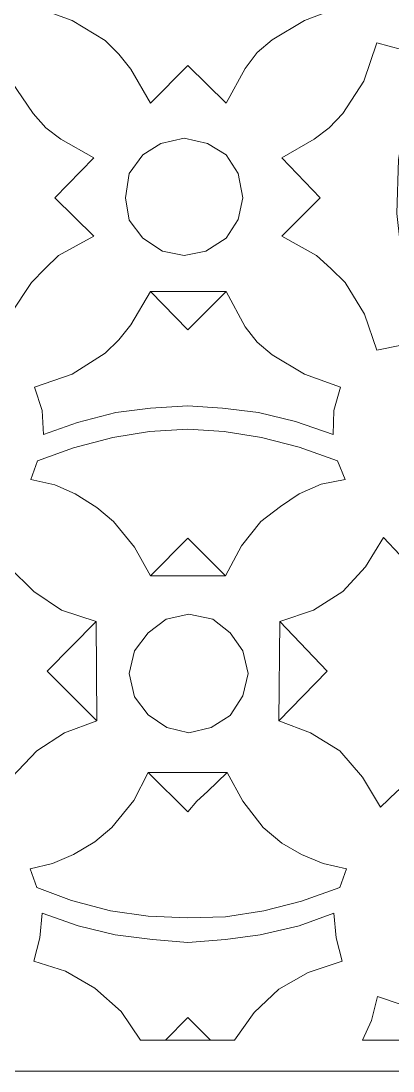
# Model space of a CAD drawing. Header units: centimetres. Extents: x -6.3 to 6.7, y -11.5 to 14.
# Drawn here: x -0.99 to 1.68, y -11.47 to -3.93 of the extents above; entities that cross this region are included whole.
import ezdxf

# ---------------------------------------------------------------- set-up
doc = ezdxf.new("R2010")
doc.units = ezdxf.units.CM
doc.header["$MEASUREMENT"] = 0
doc.layers.add('layer 1', color=7, linetype='Continuous')

msp = doc.modelspace()

# ---------------------------------------------------------------- linework, layer by layer
at = {"layer": 'layer 1', "color": 242, "lineweight": 9}
for points, knots in [([(6.73776, -11.4721), (6.73776, -11.4721), (-6.33193, -11.4721), (-6.33193, -11.4721), (-6.33193, -11.4721), (-6.33193, -11.4721), (-6.33193, 1.00916), (-6.33193, 1.00916), (-6.33193, 1.00916), (-6.33193, 1.00916), (6.73776, 1.00916), (6.73776, 1.00916), (6.73776, 1.00916), (6.73776, 1.00916), (6.73776, -11.4721), (6.73776, -11.4721)], [0, 0, 0, 0, 0.2, 0.2, 0.2, 0.2, 0.4, 0.4, 0.4, 0.4, 0.6, 0.6, 0.6, 0.6, 1, 1, 1, 1]), ([(-0.06431, -4.51887), (-0.06431, -4.51887), (-0.20467, -4.27594), (-0.20467, -4.27594), (-0.20467, -4.27594), (-0.20467, -4.27594), (-0.29105, -4.16797), (-0.29105, -4.16797), (-0.29105, -4.16797), (-0.29105, -4.16797), (-0.38822, -4.0708), (-0.38822, -4.0708), (-0.38822, -4.0708), (-0.38822, -4.0708), (-0.62575, -3.92504), (-0.62575, -3.92504), (-0.62575, -3.92504), (-0.62575, -3.92504), (-0.89568, -3.82787), (-0.89568, -3.82787), (-0.89568, -3.82787), (-0.89568, -3.82787), (-0.84169, -3.66052), (-0.84169, -3.66052), (-0.84169, -3.66052), (-0.84169, -3.66052), (-0.83089, -3.48776), (-0.83089, -3.48776), (-0.83089, -3.48776), (-0.83089, -3.48776), (-0.58796, -3.57414), (-0.58796, -3.57414), (-0.58796, -3.57414), (-0.58796, -3.57414), (-0.31264, -3.64432), (-0.31264, -3.64432), (-0.31264, -3.64432), (-0.31264, -3.64432), (-0.05891, -3.68211), (-0.05891, -3.68211), (-0.05891, -3.68211), (-0.05891, -3.68211), (0.20561, -3.6983), (0.20561, -3.6983), (0.20561, -3.6983), (0.20561, -3.6983), (0.45394, -3.68211), (0.45394, -3.68211), (0.45394, -3.68211), (0.45394, -3.68211), (0.71307, -3.64432), (0.71307, -3.64432), (0.71307, -3.64432), (0.71307, -3.64432), (0.97759, -3.58494), (0.97759, -3.58494), (0.97759, -3.58494), (0.97759, -3.58494), (1.24752, -3.48776), (1.24752, -3.48776), (1.24752, -3.48776), (1.24752, -3.48776), (1.25292, -3.66052), (1.25292, -3.66052), (1.25292, -3.66052), (1.25292, -3.66052), (1.3015, -3.82787), (1.3015, -3.82787), (1.3015, -3.82787), (1.3015, -3.82787), (1.04238, -3.92504), (1.04238, -3.92504), (1.04238, -3.92504), (1.04238, -3.92504), (0.81024, -4.0654), (0.81024, -4.0654), (0.81024, -4.0654), (0.81024, -4.0654), (0.70227, -4.15717), (0.70227, -4.15717), (0.70227, -4.15717), (0.70227, -4.15717), (0.6159, -4.27054), (0.6159, -4.27054), (0.6159, -4.27054), (0.6159, -4.27054), (0.48093, -4.51887), (0.48093, -4.51887), (0.48093, -4.51887), (0.48093, -4.51887), (0.20561, -4.24895), (0.20561, -4.24895), (0.20561, -4.24895), (0.20561, -4.24895), (-0.06431, -4.51887), (-0.06431, -4.51887)], [0, 0, 0, 0, 0.04, 0.04, 0.04, 0.04, 0.08, 0.08, 0.08, 0.08, 0.12, 0.12, 0.12, 0.12, 0.16, 0.16, 0.16, 0.16, 0.2, 0.2, 0.2, 0.2, 0.24, 0.24, 0.24, 0.24, 0.28, 0.28, 0.28, 0.28, 0.32, 0.32, 0.32, 0.32, 0.36, 0.36, 0.36, 0.36, 0.4, 0.4, 0.4, 0.4, 0.44, 0.44, 0.44, 0.44, 0.48, 0.48, 0.48, 0.48, 0.52, 0.52, 0.52, 0.52, 0.56, 0.56, 0.56, 0.56, 0.6, 0.6, 0.6, 0.6, 0.64, 0.64, 0.64, 0.64, 0.68, 0.68, 0.68, 0.68, 0.72, 0.72, 0.72, 0.72, 0.76, 0.76, 0.76, 0.76, 0.8, 0.8, 0.8, 0.8, 0.84, 0.84, 0.84, 0.84, 0.88, 0.88, 0.88, 0.88, 0.92, 0.92, 0.92, 0.92, 1, 1, 1, 1]), ([(-0.4692, -5.4744), (-0.4692, -5.4744), (-0.72292, -5.61476), (-0.72292, -5.61476), (-0.72292, -5.61476), (-0.72292, -5.61476), (-0.8201, -5.70654), (-0.8201, -5.70654), (-0.8201, -5.70654), (-0.8201, -5.70654), (-0.91727, -5.80911), (-0.91727, -5.80911), (-0.91727, -5.80911), (-0.91727, -5.80911), (-1.06843, -6.03584), (-1.06843, -6.03584), (-1.06843, -6.03584), (-1.06843, -6.03584), (-1.1548, -6.29497), (-1.1548, -6.29497), (-1.1548, -6.29497), (-1.1548, -6.29497), (-1.31676, -6.25718), (-1.31676, -6.25718), (-1.31676, -6.25718), (-1.31676, -6.25718), (-1.5057, -6.24098), (-1.5057, -6.24098), (-1.5057, -6.24098), (-1.5057, -6.24098), (-1.40313, -5.97106), (-1.40313, -5.97106), (-1.40313, -5.97106), (-1.40313, -5.97106), (-1.33835, -5.71733), (-1.33835, -5.71733), (-1.33835, -5.71733), (-1.33835, -5.71733), (-1.30596, -5.44741), (-1.30596, -5.44741), (-1.30596, -5.44741), (-1.30596, -5.44741), (-1.28976, -5.19908), (-1.28976, -5.19908), (-1.28976, -5.19908), (-1.28976, -5.19908), (-1.30596, -4.92376), (-1.30596, -4.92376), (-1.30596, -4.92376), (-1.30596, -4.92376), (-1.33835, -4.66463), (-1.33835, -4.66463), (-1.33835, -4.66463), (-1.33835, -4.66463), (-1.40313, -4.40011), (-1.40313, -4.40011), (-1.40313, -4.40011), (-1.40313, -4.40011), (-1.5057, -4.15178), (-1.5057, -4.15178), (-1.5057, -4.15178), (-1.5057, -4.15178), (-1.31676, -4.13558), (-1.31676, -4.13558), (-1.31676, -4.13558), (-1.31676, -4.13558), (-1.1548, -4.08699), (-1.1548, -4.08699), (-1.1548, -4.08699), (-1.1548, -4.08699), (-1.06303, -4.36232), (-1.06303, -4.36232), (-1.06303, -4.36232), (-1.06303, -4.36232), (-0.90647, -4.59445), (-0.90647, -4.59445), (-0.90647, -4.59445), (-0.90647, -4.59445), (-0.8147, -4.69702), (-0.8147, -4.69702), (-0.8147, -4.69702), (-0.8147, -4.69702), (-0.70673, -4.778), (-0.70673, -4.778), (-0.70673, -4.778), (-0.70673, -4.778), (-0.4692, -4.91296), (-0.4692, -4.91296), (-0.4692, -4.91296), (-0.4692, -4.91296), (-0.74992, -5.19908), (-0.74992, -5.19908), (-0.74992, -5.19908), (-0.74992, -5.19908), (-0.4692, -5.4744), (-0.4692, -5.4744)], [0, 0, 0, 0, 0.04, 0.04, 0.04, 0.04, 0.08, 0.08, 0.08, 0.08, 0.12, 0.12, 0.12, 0.12, 0.16, 0.16, 0.16, 0.16, 0.2, 0.2, 0.2, 0.2, 0.24, 0.24, 0.24, 0.24, 0.28, 0.28, 0.28, 0.28, 0.32, 0.32, 0.32, 0.32, 0.36, 0.36, 0.36, 0.36, 0.4, 0.4, 0.4, 0.4, 0.44, 0.44, 0.44, 0.44, 0.48, 0.48, 0.48, 0.48, 0.52, 0.52, 0.52, 0.52, 0.56, 0.56, 0.56, 0.56, 0.6, 0.6, 0.6, 0.6, 0.64, 0.64, 0.64, 0.64, 0.68, 0.68, 0.68, 0.68, 0.72, 0.72, 0.72, 0.72, 0.76, 0.76, 0.76, 0.76, 0.8, 0.8, 0.8, 0.8, 0.84, 0.84, 0.84, 0.84, 0.88, 0.88, 0.88, 0.88, 0.92, 0.92, 0.92, 0.92, 1, 1, 1, 1]), ([(0.88042, -5.4744), (0.88042, -5.4744), (1.12875, -5.61476), (1.12875, -5.61476), (1.12875, -5.61476), (1.12875, -5.61476), (1.23132, -5.70654), (1.23132, -5.70654), (1.23132, -5.70654), (1.23132, -5.70654), (1.33389, -5.80911), (1.33389, -5.80911), (1.33389, -5.80911), (1.33389, -5.80911), (1.47425, -6.03584), (1.47425, -6.03584), (1.47425, -6.03584), (1.47425, -6.03584), (1.56063, -6.29497), (1.56063, -6.29497), (1.56063, -6.29497), (1.56063, -6.29497), (1.73878, -6.25718), (1.73878, -6.25718), (1.73878, -6.25718), (1.73878, -6.25718), (1.90613, -6.24098), (1.90613, -6.24098), (1.90613, -6.24098), (1.90613, -6.24098), (1.81436, -5.97106), (1.81436, -5.97106), (1.81436, -5.97106), (1.81436, -5.97106), (1.74957, -5.71733), (1.74957, -5.71733), (1.74957, -5.71733), (1.74957, -5.71733), (1.70639, -5.31245), (1.70639, -5.31245), (1.70639, -5.31245), (1.70639, -5.31245), (1.71718, -4.92376), (1.71718, -4.92376), (1.71718, -4.92376), (1.71718, -4.92376), (1.78736, -4.51887), (1.78736, -4.51887), (1.78736, -4.51887), (1.78736, -4.51887), (1.90613, -4.15178), (1.90613, -4.15178), (1.90613, -4.15178), (1.90613, -4.15178), (1.73878, -4.13558), (1.73878, -4.13558), (1.73878, -4.13558), (1.73878, -4.13558), (1.56063, -4.08699), (1.56063, -4.08699), (1.56063, -4.08699), (1.56063, -4.08699), (1.46885, -4.36232), (1.46885, -4.36232), (1.46885, -4.36232), (1.46885, -4.36232), (1.3177, -4.59445), (1.3177, -4.59445), (1.3177, -4.59445), (1.3177, -4.59445), (1.22052, -4.69702), (1.22052, -4.69702), (1.22052, -4.69702), (1.22052, -4.69702), (1.11256, -4.778), (1.11256, -4.778), (1.11256, -4.778), (1.11256, -4.778), (0.88042, -4.91296), (0.88042, -4.91296), (0.88042, -4.91296), (0.88042, -4.91296), (1.15574, -5.19908), (1.15574, -5.19908), (1.15574, -5.19908), (1.15574, -5.19908), (0.88042, -5.4744), (0.88042, -5.4744)], [0, 0, 0, 0, 0.0434783, 0.0434783, 0.0434783, 0.0434783, 0.0869565, 0.0869565, 0.0869565, 0.0869565, 0.1304348, 0.1304348, 0.1304348, 0.1304348, 0.173913, 0.173913, 0.173913, 0.173913, 0.2173913, 0.2173913, 0.2173913, 0.2173913, 0.2608696, 0.2608696, 0.2608696, 0.2608696, 0.3043478, 0.3043478, 0.3043478, 0.3043478, 0.3478261, 0.3478261, 0.3478261, 0.3478261, 0.3913043, 0.3913043, 0.3913043, 0.3913043, 0.4347826, 0.4347826, 0.4347826, 0.4347826, 0.4782609, 0.4782609, 0.4782609, 0.4782609, 0.5217391, 0.5217391, 0.5217391, 0.5217391, 0.5652174, 0.5652174, 0.5652174, 0.5652174, 0.6086957, 0.6086957, 0.6086957, 0.6086957, 0.6521739, 0.6521739, 0.6521739, 0.6521739, 0.6956522, 0.6956522, 0.6956522, 0.6956522, 0.7391304, 0.7391304, 0.7391304, 0.7391304, 0.7826087, 0.7826087, 0.7826087, 0.7826087, 0.826087, 0.826087, 0.826087, 0.826087, 0.8695652, 0.8695652, 0.8695652, 0.8695652, 0.9130435, 0.9130435, 0.9130435, 0.9130435, 1, 1, 1, 1]), ([(0.17862, -4.7726), (0.17862, -4.7726), (0.01127, -4.81039), (0.01127, -4.81039), (0.01127, -4.81039), (0.01127, -4.81039), (-0.1183, -4.89137), (-0.1183, -4.89137), (-0.1183, -4.89137), (-0.1183, -4.89137), (-0.21547, -5.02633), (-0.21547, -5.02633), (-0.21547, -5.02633), (-0.21547, -5.02633), (-0.24246, -5.19908), (-0.24246, -5.19908), (-0.24246, -5.19908), (-0.24246, -5.19908), (-0.21547, -5.36103), (-0.21547, -5.36103), (-0.21547, -5.36103), (-0.21547, -5.36103), (-0.1183, -5.4906), (-0.1183, -5.4906), (-0.1183, -5.4906), (-0.1183, -5.4906), (0.02206, -5.58237), (0.02206, -5.58237), (0.02206, -5.58237), (0.02206, -5.58237), (0.17862, -5.61476), (0.17862, -5.61476), (0.17862, -5.61476), (0.17862, -5.61476), (0.33518, -5.58237), (0.33518, -5.58237), (0.33518, -5.58237), (0.33518, -5.58237), (0.48093, -5.4906), (0.48093, -5.4906), (0.48093, -5.4906), (0.48093, -5.4906), (0.56731, -5.35563), (0.56731, -5.35563), (0.56731, -5.35563), (0.56731, -5.35563), (0.5997, -5.19908), (0.5997, -5.19908), (0.5997, -5.19908), (0.5997, -5.19908), (0.56731, -5.02633), (0.56731, -5.02633), (0.56731, -5.02633), (0.56731, -5.02633), (0.48093, -4.89137), (0.48093, -4.89137), (0.48093, -4.89137), (0.48093, -4.89137), (0.34597, -4.81039), (0.34597, -4.81039), (0.34597, -4.81039), (0.34597, -4.81039), (0.17862, -4.7726), (0.17862, -4.7726)], [0, 0, 0, 0, 0.0588235, 0.0588235, 0.0588235, 0.0588235, 0.1176471, 0.1176471, 0.1176471, 0.1176471, 0.1764706, 0.1764706, 0.1764706, 0.1764706, 0.2352941, 0.2352941, 0.2352941, 0.2352941, 0.2941176, 0.2941176, 0.2941176, 0.2941176, 0.3529412, 0.3529412, 0.3529412, 0.3529412, 0.4117647, 0.4117647, 0.4117647, 0.4117647, 0.4705882, 0.4705882, 0.4705882, 0.4705882, 0.5294118, 0.5294118, 0.5294118, 0.5294118, 0.5882353, 0.5882353, 0.5882353, 0.5882353, 0.6470588, 0.6470588, 0.6470588, 0.6470588, 0.7058824, 0.7058824, 0.7058824, 0.7058824, 0.7647059, 0.7647059, 0.7647059, 0.7647059, 0.8235294, 0.8235294, 0.8235294, 0.8235294, 0.8823529, 0.8823529, 0.8823529, 0.8823529, 1, 1, 1, 1]), ([(-0.74992, -5.19908), (-0.74992, -5.19908), (-0.4692, -5.4744), (-0.4692, -5.4744), (-0.4692, -5.4744), (-0.4692, -5.4744), (-0.74992, -5.19908), (-0.74992, -5.19908)], [0, 0, 0, 0, 0.3333333, 0.3333333, 0.3333333, 0.3333333, 1, 1, 1, 1]), ([(1.15574, -5.19908), (1.15574, -5.19908), (0.88042, -5.4744), (0.88042, -5.4744), (0.88042, -5.4744), (0.88042, -5.4744), (1.15574, -5.19908), (1.15574, -5.19908)], [0, 0, 0, 0, 0.3333333, 0.3333333, 0.3333333, 0.3333333, 1, 1, 1, 1]), ([(-0.06431, -5.87389), (-0.06431, -5.87389), (-0.20467, -6.11142), (-0.20467, -6.11142), (-0.20467, -6.11142), (-0.20467, -6.11142), (-0.29105, -6.21939), (-0.29105, -6.21939), (-0.29105, -6.21939), (-0.29105, -6.21939), (-0.38822, -6.31656), (-0.38822, -6.31656), (-0.38822, -6.31656), (-0.38822, -6.31656), (-0.62575, -6.46772), (-0.62575, -6.46772), (-0.62575, -6.46772), (-0.62575, -6.46772), (-0.89568, -6.55949), (-0.89568, -6.55949), (-0.89568, -6.55949), (-0.89568, -6.55949), (-0.84169, -6.72685), (-0.84169, -6.72685), (-0.84169, -6.72685), (-0.84169, -6.72685), (-0.83089, -6.8996), (-0.83089, -6.8996), (-0.83089, -6.8996), (-0.83089, -6.8996), (-0.58796, -6.81322), (-0.58796, -6.81322), (-0.58796, -6.81322), (-0.58796, -6.81322), (-0.31264, -6.74304), (-0.31264, -6.74304), (-0.31264, -6.74304), (-0.31264, -6.74304), (-0.06431, -6.71065), (-0.06431, -6.71065), (-0.06431, -6.71065), (-0.06431, -6.71065), (0.20561, -6.69446), (0.20561, -6.69446), (0.20561, -6.69446), (0.20561, -6.69446), (0.45394, -6.71065), (0.45394, -6.71065), (0.45394, -6.71065), (0.45394, -6.71065), (0.71307, -6.74304), (0.71307, -6.74304), (0.71307, -6.74304), (0.71307, -6.74304), (0.97759, -6.80782), (0.97759, -6.80782), (0.97759, -6.80782), (0.97759, -6.80782), (1.24752, -6.8996), (1.24752, -6.8996), (1.24752, -6.8996), (1.24752, -6.8996), (1.25292, -6.72685), (1.25292, -6.72685), (1.25292, -6.72685), (1.25292, -6.72685), (1.3015, -6.55949), (1.3015, -6.55949), (1.3015, -6.55949), (1.3015, -6.55949), (1.04238, -6.46772), (1.04238, -6.46772), (1.04238, -6.46772), (1.04238, -6.46772), (0.81024, -6.32736), (0.81024, -6.32736), (0.81024, -6.32736), (0.81024, -6.32736), (0.70227, -6.23559), (0.70227, -6.23559), (0.70227, -6.23559), (0.70227, -6.23559), (0.6159, -6.12762), (0.6159, -6.12762), (0.6159, -6.12762), (0.6159, -6.12762), (0.48093, -5.87389), (0.48093, -5.87389), (0.48093, -5.87389), (0.48093, -5.87389), (-0.06431, -5.87389), (-0.06431, -5.87389), (-0.06431, -5.87389), (-0.06431, -5.87389), (0.20561, -6.14921), (0.20561, -6.14921), (0.20561, -6.14921), (0.20561, -6.14921), (0.48093, -5.87389), (0.48093, -5.87389), (0.48093, -5.87389), (0.48093, -5.87389), (-0.06431, -5.87389), (-0.06431, -5.87389)], [0, 0, 0, 0, 0.037037, 0.037037, 0.037037, 0.037037, 0.0740741, 0.0740741, 0.0740741, 0.0740741, 0.1111111, 0.1111111, 0.1111111, 0.1111111, 0.1481481, 0.1481481, 0.1481481, 0.1481481, 0.1851852, 0.1851852, 0.1851852, 0.1851852, 0.2222222, 0.2222222, 0.2222222, 0.2222222, 0.2592593, 0.2592593, 0.2592593, 0.2592593, 0.2962963, 0.2962963, 0.2962963, 0.2962963, 0.3333333, 0.3333333, 0.3333333, 0.3333333, 0.3703704, 0.3703704, 0.3703704, 0.3703704, 0.4074074, 0.4074074, 0.4074074, 0.4074074, 0.4444444, 0.4444444, 0.4444444, 0.4444444, 0.4814815, 0.4814815, 0.4814815, 0.4814815, 0.5185185, 0.5185185, 0.5185185, 0.5185185, 0.5555556, 0.5555556, 0.5555556, 0.5555556, 0.5925926, 0.5925926, 0.5925926, 0.5925926, 0.6296296, 0.6296296, 0.6296296, 0.6296296, 0.6666667, 0.6666667, 0.6666667, 0.6666667, 0.7037037, 0.7037037, 0.7037037, 0.7037037, 0.7407407, 0.7407407, 0.7407407, 0.7407407, 0.7777778, 0.7777778, 0.7777778, 0.7777778, 0.8148148, 0.8148148, 0.8148148, 0.8148148, 0.8518519, 0.8518519, 0.8518519, 0.8518519, 0.8888889, 0.8888889, 0.8888889, 0.8888889, 0.9259259, 0.9259259, 0.9259259, 0.9259259, 1, 1, 1, 1]), ([(0.47554, -7.91451), (0.47554, -7.91451), (0.20561, -7.64459), (0.20561, -7.64459), (0.20561, -7.64459), (0.20561, -7.64459), (-0.06431, -7.91451), (-0.06431, -7.91451), (-0.06431, -7.91451), (-0.06431, -7.91451), (0.47554, -7.91451), (0.47554, -7.91451), (0.47554, -7.91451), (0.47554, -7.91451), (0.5889, -7.69857), (0.5889, -7.69857), (0.5889, -7.69857), (0.5889, -7.69857), (0.72926, -7.52582), (0.72926, -7.52582), (0.72926, -7.52582), (0.72926, -7.52582), (0.86962, -7.41785), (0.86962, -7.41785), (0.86962, -7.41785), (0.86962, -7.41785), (1.00459, -7.32608), (1.00459, -7.32608), (1.00459, -7.32608), (1.00459, -7.32608), (1.16114, -7.2559), (1.16114, -7.2559), (1.16114, -7.2559), (1.16114, -7.2559), (1.33389, -7.22351), (1.33389, -7.22351), (1.33389, -7.22351), (1.33389, -7.22351), (1.27991, -7.08854), (1.27991, -7.08854), (1.27991, -7.08854), (1.27991, -7.08854), (1.00459, -6.99137), (1.00459, -6.99137), (1.00459, -6.99137), (1.00459, -6.99137), (0.73466, -6.92119), (0.73466, -6.92119), (0.73466, -6.92119), (0.73466, -6.92119), (0.46474, -6.878), (0.46474, -6.878), (0.46474, -6.878), (0.46474, -6.878), (0.20561, -6.86181), (0.20561, -6.86181), (0.20561, -6.86181), (0.20561, -6.86181), (-0.06971, -6.878), (-0.06971, -6.878), (-0.06971, -6.878), (-0.06971, -6.878), (-0.33423, -6.92119), (-0.33423, -6.92119), (-0.33423, -6.92119), (-0.33423, -6.92119), (-0.61495, -6.99677), (-0.61495, -6.99677), (-0.61495, -6.99677), (-0.61495, -6.99677), (-0.87408, -7.08854), (-0.87408, -7.08854), (-0.87408, -7.08854), (-0.87408, -7.08854), (-0.92267, -7.22351), (-0.92267, -7.22351), (-0.92267, -7.22351), (-0.92267, -7.22351), (-0.74992, -7.26129), (-0.74992, -7.26129), (-0.74992, -7.26129), (-0.74992, -7.26129), (-0.60416, -7.32608), (-0.60416, -7.32608), (-0.60416, -7.32608), (-0.60416, -7.32608), (-0.4476, -7.42325), (-0.4476, -7.42325), (-0.4476, -7.42325), (-0.4476, -7.42325), (-0.32884, -7.52582), (-0.32884, -7.52582), (-0.32884, -7.52582), (-0.32884, -7.52582), (-0.17768, -7.70937), (-0.17768, -7.70937), (-0.17768, -7.70937), (-0.17768, -7.70937), (-0.06431, -7.91451), (-0.06431, -7.91451), (-0.06431, -7.91451), (-0.06431, -7.91451), (0.47554, -7.91451), (0.47554, -7.91451)], [0, 0, 0, 0, 0.037037, 0.037037, 0.037037, 0.037037, 0.0740741, 0.0740741, 0.0740741, 0.0740741, 0.1111111, 0.1111111, 0.1111111, 0.1111111, 0.1481481, 0.1481481, 0.1481481, 0.1481481, 0.1851852, 0.1851852, 0.1851852, 0.1851852, 0.2222222, 0.2222222, 0.2222222, 0.2222222, 0.2592593, 0.2592593, 0.2592593, 0.2592593, 0.2962963, 0.2962963, 0.2962963, 0.2962963, 0.3333333, 0.3333333, 0.3333333, 0.3333333, 0.3703704, 0.3703704, 0.3703704, 0.3703704, 0.4074074, 0.4074074, 0.4074074, 0.4074074, 0.4444444, 0.4444444, 0.4444444, 0.4444444, 0.4814815, 0.4814815, 0.4814815, 0.4814815, 0.5185185, 0.5185185, 0.5185185, 0.5185185, 0.5555556, 0.5555556, 0.5555556, 0.5555556, 0.5925926, 0.5925926, 0.5925926, 0.5925926, 0.6296296, 0.6296296, 0.6296296, 0.6296296, 0.6666667, 0.6666667, 0.6666667, 0.6666667, 0.7037037, 0.7037037, 0.7037037, 0.7037037, 0.7407407, 0.7407407, 0.7407407, 0.7407407, 0.7777778, 0.7777778, 0.7777778, 0.7777778, 0.8148148, 0.8148148, 0.8148148, 0.8148148, 0.8518519, 0.8518519, 0.8518519, 0.8518519, 0.8888889, 0.8888889, 0.8888889, 0.8888889, 0.9259259, 0.9259259, 0.9259259, 0.9259259, 1, 1, 1, 1]), ([(-0.4476, -8.95641), (-0.4476, -8.95641), (-0.67974, -9.04279), (-0.67974, -9.04279), (-0.67974, -9.04279), (-0.67974, -9.04279), (-0.87948, -9.17235), (-0.87948, -9.17235), (-0.87948, -9.17235), (-0.87948, -9.17235), (-1.05763, -9.3613), (-1.05763, -9.3613), (-1.05763, -9.3613), (-1.05763, -9.3613), (-1.18179, -9.57724), (-1.18179, -9.57724), (-1.18179, -9.57724), (-1.18179, -9.57724), (-1.28976, -9.46387), (-1.28976, -9.46387), (-1.28976, -9.46387), (-1.28976, -9.46387), (-1.41933, -9.3613), (-1.41933, -9.3613), (-1.41933, -9.3613), (-1.41933, -9.3613), (-1.71624, -9.17235), (-1.71624, -9.17235), (-1.71624, -9.17235), (-1.71624, -9.17235), (-2.13192, -9.0104), (-2.13192, -9.0104), (-2.13192, -9.0104), (-2.13192, -9.0104), (-2.60159, -8.90783), (-2.60159, -8.90783), (-2.60159, -8.90783), (-2.60159, -8.90783), (-2.60699, -8.90783), (-2.60699, -8.90783), (-2.60699, -8.90783), (-2.60699, -8.90783), (-2.5638, -8.77287), (-2.5638, -8.77287), (-2.5638, -8.77287), (-2.5638, -8.77287), (-2.54761, -8.60551), (-2.54761, -8.60551), (-2.54761, -8.60551), (-2.54761, -8.60551), (-2.5584, -8.47055), (-2.5584, -8.47055), (-2.5584, -8.47055), (-2.5584, -8.47055), (-2.60699, -8.34099), (-2.60699, -8.34099), (-2.60699, -8.34099), (-2.60699, -8.34099), (-2.16971, -8.22762), (-2.16971, -8.22762), (-2.16971, -8.22762), (-2.16971, -8.22762), (-1.72164, -8.04947), (-1.72164, -8.04947), (-1.72164, -8.04947), (-1.72164, -8.04947), (-1.44632, -7.88752), (-1.44632, -7.88752), (-1.44632, -7.88752), (-1.44632, -7.88752), (-1.31676, -7.76335), (-1.31676, -7.76335), (-1.31676, -7.76335), (-1.31676, -7.76335), (-1.20339, -7.63919), (-1.20339, -7.63919), (-1.20339, -7.63919), (-1.20339, -7.63919), (-1.07922, -7.84973), (-1.07922, -7.84973), (-1.07922, -7.84973), (-1.07922, -7.84973), (-0.90107, -8.02788), (-0.90107, -8.02788), (-0.90107, -8.02788), (-0.90107, -8.02788), (-0.70133, -8.16284), (-0.70133, -8.16284), (-0.70133, -8.16284), (-0.70133, -8.16284), (-0.453, -8.24382), (-0.453, -8.24382), (-0.453, -8.24382), (-0.453, -8.24382), (-0.4476, -8.95641), (-0.4476, -8.95641), (-0.4476, -8.95641), (-0.4476, -8.95641), (-0.8039, -8.60011), (-0.8039, -8.60011), (-0.8039, -8.60011), (-0.8039, -8.60011), (-0.453, -8.24382), (-0.453, -8.24382), (-0.453, -8.24382), (-0.453, -8.24382), (-0.4476, -8.95641), (-0.4476, -8.95641)], [0, 0, 0, 0, 0.0357143, 0.0357143, 0.0357143, 0.0357143, 0.0714286, 0.0714286, 0.0714286, 0.0714286, 0.1071429, 0.1071429, 0.1071429, 0.1071429, 0.1428571, 0.1428571, 0.1428571, 0.1428571, 0.1785714, 0.1785714, 0.1785714, 0.1785714, 0.2142857, 0.2142857, 0.2142857, 0.2142857, 0.25, 0.25, 0.25, 0.25, 0.2857143, 0.2857143, 0.2857143, 0.2857143, 0.3214286, 0.3214286, 0.3214286, 0.3214286, 0.3571429, 0.3571429, 0.3571429, 0.3571429, 0.3928571, 0.3928571, 0.3928571, 0.3928571, 0.4285714, 0.4285714, 0.4285714, 0.4285714, 0.4642857, 0.4642857, 0.4642857, 0.4642857, 0.5, 0.5, 0.5, 0.5, 0.5357143, 0.5357143, 0.5357143, 0.5357143, 0.5714286, 0.5714286, 0.5714286, 0.5714286, 0.6071429, 0.6071429, 0.6071429, 0.6071429, 0.6428571, 0.6428571, 0.6428571, 0.6428571, 0.6785714, 0.6785714, 0.6785714, 0.6785714, 0.7142857, 0.7142857, 0.7142857, 0.7142857, 0.75, 0.75, 0.75, 0.75, 0.7857143, 0.7857143, 0.7857143, 0.7857143, 0.8214286, 0.8214286, 0.8214286, 0.8214286, 0.8571429, 0.8571429, 0.8571429, 0.8571429, 0.8928571, 0.8928571, 0.8928571, 0.8928571, 0.9285714, 0.9285714, 0.9285714, 0.9285714, 1, 1, 1, 1]), ([(0.85883, -8.95641), (0.85883, -8.95641), (1.08556, -9.04279), (1.08556, -9.04279), (1.08556, -9.04279), (1.08556, -9.04279), (1.2961, -9.17235), (1.2961, -9.17235), (1.2961, -9.17235), (1.2961, -9.17235), (1.45806, -9.3613), (1.45806, -9.3613), (1.45806, -9.3613), (1.45806, -9.3613), (1.58762, -9.57724), (1.58762, -9.57724), (1.58762, -9.57724), (1.58762, -9.57724), (1.70639, -9.46387), (1.70639, -9.46387), (1.70639, -9.46387), (1.70639, -9.46387), (1.83055, -9.3613), (1.83055, -9.3613), (1.83055, -9.3613), (1.83055, -9.3613), (2.11667, -9.17235), (2.11667, -9.17235), (2.11667, -9.17235), (2.11667, -9.17235), (2.53775, -9.0104), (2.53775, -9.0104), (2.53775, -9.0104), (2.53775, -9.0104), (3.00742, -8.90783), (3.00742, -8.90783), (3.00742, -8.90783), (3.00742, -8.90783), (3.01282, -8.90783), (3.01282, -8.90783), (3.01282, -8.90783), (3.01282, -8.90783), (2.96963, -8.77287), (2.96963, -8.77287), (2.96963, -8.77287), (2.96963, -8.77287), (2.95343, -8.60551), (2.95343, -8.60551), (2.95343, -8.60551), (2.95343, -8.60551), (2.96963, -8.47055), (2.96963, -8.47055), (2.96963, -8.47055), (2.96963, -8.47055), (3.01282, -8.34099), (3.01282, -8.34099), (3.01282, -8.34099), (3.01282, -8.34099), (2.57014, -8.22762), (2.57014, -8.22762), (2.57014, -8.22762), (2.57014, -8.22762), (2.12747, -8.04947), (2.12747, -8.04947), (2.12747, -8.04947), (2.12747, -8.04947), (1.85754, -7.88752), (1.85754, -7.88752), (1.85754, -7.88752), (1.85754, -7.88752), (1.72798, -7.76335), (1.72798, -7.76335), (1.72798, -7.76335), (1.72798, -7.76335), (1.60921, -7.63919), (1.60921, -7.63919), (1.60921, -7.63919), (1.60921, -7.63919), (1.47965, -7.84973), (1.47965, -7.84973), (1.47965, -7.84973), (1.47965, -7.84973), (1.3177, -8.02788), (1.3177, -8.02788), (1.3177, -8.02788), (1.3177, -8.02788), (1.10716, -8.16284), (1.10716, -8.16284), (1.10716, -8.16284), (1.10716, -8.16284), (0.86423, -8.24382), (0.86423, -8.24382), (0.86423, -8.24382), (0.86423, -8.24382), (0.85883, -8.95641), (0.85883, -8.95641), (0.85883, -8.95641), (0.85883, -8.95641), (1.20433, -8.60011), (1.20433, -8.60011), (1.20433, -8.60011), (1.20433, -8.60011), (0.86423, -8.24382), (0.86423, -8.24382), (0.86423, -8.24382), (0.86423, -8.24382), (0.85883, -8.95641), (0.85883, -8.95641)], [0, 0, 0, 0, 0.0357143, 0.0357143, 0.0357143, 0.0357143, 0.0714286, 0.0714286, 0.0714286, 0.0714286, 0.1071429, 0.1071429, 0.1071429, 0.1071429, 0.1428571, 0.1428571, 0.1428571, 0.1428571, 0.1785714, 0.1785714, 0.1785714, 0.1785714, 0.2142857, 0.2142857, 0.2142857, 0.2142857, 0.25, 0.25, 0.25, 0.25, 0.2857143, 0.2857143, 0.2857143, 0.2857143, 0.3214286, 0.3214286, 0.3214286, 0.3214286, 0.3571429, 0.3571429, 0.3571429, 0.3571429, 0.3928571, 0.3928571, 0.3928571, 0.3928571, 0.4285714, 0.4285714, 0.4285714, 0.4285714, 0.4642857, 0.4642857, 0.4642857, 0.4642857, 0.5, 0.5, 0.5, 0.5, 0.5357143, 0.5357143, 0.5357143, 0.5357143, 0.5714286, 0.5714286, 0.5714286, 0.5714286, 0.6071429, 0.6071429, 0.6071429, 0.6071429, 0.6428571, 0.6428571, 0.6428571, 0.6428571, 0.6785714, 0.6785714, 0.6785714, 0.6785714, 0.7142857, 0.7142857, 0.7142857, 0.7142857, 0.75, 0.75, 0.75, 0.75, 0.7857143, 0.7857143, 0.7857143, 0.7857143, 0.8214286, 0.8214286, 0.8214286, 0.8214286, 0.8571429, 0.8571429, 0.8571429, 0.8571429, 0.8928571, 0.8928571, 0.8928571, 0.8928571, 0.9285714, 0.9285714, 0.9285714, 0.9285714, 1, 1, 1, 1]), ([(0.21101, -8.18983), (0.21101, -8.18983), (0.04906, -8.22762), (0.04906, -8.22762), (0.04906, -8.22762), (0.04906, -8.22762), (-0.08051, -8.32479), (-0.08051, -8.32479), (-0.08051, -8.32479), (-0.08051, -8.32479), (-0.17768, -8.45436), (-0.17768, -8.45436), (-0.17768, -8.45436), (-0.17768, -8.45436), (-0.21547, -8.61631), (-0.21547, -8.61631), (-0.21547, -8.61631), (-0.21547, -8.61631), (-0.17768, -8.78366), (-0.17768, -8.78366), (-0.17768, -8.78366), (-0.17768, -8.78366), (-0.08051, -8.91323), (-0.08051, -8.91323), (-0.08051, -8.91323), (-0.08051, -8.91323), (0.05446, -9.005), (0.05446, -9.005), (0.05446, -9.005), (0.05446, -9.005), (0.21101, -9.04279), (0.21101, -9.04279), (0.21101, -9.04279), (0.21101, -9.04279), (0.37297, -9.005), (0.37297, -9.005), (0.37297, -9.005), (0.37297, -9.005), (0.50793, -8.91862), (0.50793, -8.91862), (0.50793, -8.91862), (0.50793, -8.91862), (0.5997, -8.77826), (0.5997, -8.77826), (0.5997, -8.77826), (0.5997, -8.77826), (0.63749, -8.61631), (0.63749, -8.61631), (0.63749, -8.61631), (0.63749, -8.61631), (0.5997, -8.45436), (0.5997, -8.45436), (0.5997, -8.45436), (0.5997, -8.45436), (0.50793, -8.32479), (0.50793, -8.32479), (0.50793, -8.32479), (0.50793, -8.32479), (0.38376, -8.22762), (0.38376, -8.22762), (0.38376, -8.22762), (0.38376, -8.22762), (0.21101, -8.18983), (0.21101, -8.18983)], [0, 0, 0, 0, 0.0588235, 0.0588235, 0.0588235, 0.0588235, 0.1176471, 0.1176471, 0.1176471, 0.1176471, 0.1764706, 0.1764706, 0.1764706, 0.1764706, 0.2352941, 0.2352941, 0.2352941, 0.2352941, 0.2941176, 0.2941176, 0.2941176, 0.2941176, 0.3529412, 0.3529412, 0.3529412, 0.3529412, 0.4117647, 0.4117647, 0.4117647, 0.4117647, 0.4705882, 0.4705882, 0.4705882, 0.4705882, 0.5294118, 0.5294118, 0.5294118, 0.5294118, 0.5882353, 0.5882353, 0.5882353, 0.5882353, 0.6470588, 0.6470588, 0.6470588, 0.6470588, 0.7058824, 0.7058824, 0.7058824, 0.7058824, 0.7647059, 0.7647059, 0.7647059, 0.7647059, 0.8235294, 0.8235294, 0.8235294, 0.8235294, 0.8823529, 0.8823529, 0.8823529, 0.8823529, 1, 1, 1, 1]), ([(-0.08051, -9.32891), (-0.08051, -9.32891), (-0.18308, -9.52865), (-0.18308, -9.52865), (-0.18308, -9.52865), (-0.18308, -9.52865), (-0.33963, -9.723), (-0.33963, -9.723), (-0.33963, -9.723), (-0.33963, -9.723), (-0.4638, -9.82557), (-0.4638, -9.82557), (-0.4638, -9.82557), (-0.4638, -9.82557), (-0.61495, -9.91734), (-0.61495, -9.91734), (-0.61495, -9.91734), (-0.61495, -9.91734), (-0.76611, -9.98212), (-0.76611, -9.98212), (-0.76611, -9.98212), (-0.76611, -9.98212), (-0.92807, -10.01991), (-0.92807, -10.01991), (-0.92807, -10.01991), (-0.92807, -10.01991), (-0.87948, -10.15487), (-0.87948, -10.15487), (-0.87948, -10.15487), (-0.87948, -10.15487), (-0.63115, -10.24665), (-0.63115, -10.24665), (-0.63115, -10.24665), (-0.63115, -10.24665), (-0.35043, -10.32223), (-0.35043, -10.32223), (-0.35043, -10.32223), (-0.35043, -10.32223), (-0.08051, -10.36002), (-0.08051, -10.36002), (-0.08051, -10.36002), (-0.08051, -10.36002), (0.20561, -10.37081), (0.20561, -10.37081), (0.20561, -10.37081), (0.20561, -10.37081), (0.47554, -10.36541), (0.47554, -10.36541), (0.47554, -10.36541), (0.47554, -10.36541), (0.75086, -10.32223), (0.75086, -10.32223), (0.75086, -10.32223), (0.75086, -10.32223), (1.02078, -10.25205), (1.02078, -10.25205), (1.02078, -10.25205), (1.02078, -10.25205), (1.2961, -10.15487), (1.2961, -10.15487), (1.2961, -10.15487), (1.2961, -10.15487), (1.34469, -10.01991), (1.34469, -10.01991), (1.34469, -10.01991), (1.34469, -10.01991), (1.17734, -9.98212), (1.17734, -9.98212), (1.17734, -9.98212), (1.17734, -9.98212), (1.02078, -9.91734), (1.02078, -9.91734), (1.02078, -9.91734), (1.02078, -9.91734), (0.88042, -9.83636), (0.88042, -9.83636), (0.88042, -9.83636), (0.88042, -9.83636), (0.74546, -9.723), (0.74546, -9.723), (0.74546, -9.723), (0.74546, -9.723), (0.5997, -9.53405), (0.5997, -9.53405), (0.5997, -9.53405), (0.5997, -9.53405), (0.48633, -9.32891), (0.48633, -9.32891), (0.48633, -9.32891), (0.48633, -9.32891), (-0.08051, -9.32891), (-0.08051, -9.32891), (-0.08051, -9.32891), (-0.08051, -9.32891), (0.20561, -9.60963), (0.20561, -9.60963), (0.20561, -9.60963), (0.20561, -9.60963), (0.27039, -9.53405), (0.27039, -9.53405), (0.27039, -9.53405), (0.27039, -9.53405), (0.34597, -9.46387), (0.34597, -9.46387), (0.34597, -9.46387), (0.34597, -9.46387), (0.48633, -9.32891), (0.48633, -9.32891), (0.48633, -9.32891), (0.48633, -9.32891), (-0.08051, -9.32891), (-0.08051, -9.32891)], [0, 0, 0, 0, 0.0344828, 0.0344828, 0.0344828, 0.0344828, 0.0689655, 0.0689655, 0.0689655, 0.0689655, 0.1034483, 0.1034483, 0.1034483, 0.1034483, 0.137931, 0.137931, 0.137931, 0.137931, 0.1724138, 0.1724138, 0.1724138, 0.1724138, 0.2068966, 0.2068966, 0.2068966, 0.2068966, 0.2413793, 0.2413793, 0.2413793, 0.2413793, 0.2758621, 0.2758621, 0.2758621, 0.2758621, 0.3103448, 0.3103448, 0.3103448, 0.3103448, 0.3448276, 0.3448276, 0.3448276, 0.3448276, 0.3793103, 0.3793103, 0.3793103, 0.3793103, 0.4137931, 0.4137931, 0.4137931, 0.4137931, 0.4482759, 0.4482759, 0.4482759, 0.4482759, 0.4827586, 0.4827586, 0.4827586, 0.4827586, 0.5172414, 0.5172414, 0.5172414, 0.5172414, 0.5517241, 0.5517241, 0.5517241, 0.5517241, 0.5862069, 0.5862069, 0.5862069, 0.5862069, 0.6206897, 0.6206897, 0.6206897, 0.6206897, 0.6551724, 0.6551724, 0.6551724, 0.6551724, 0.6896552, 0.6896552, 0.6896552, 0.6896552, 0.7241379, 0.7241379, 0.7241379, 0.7241379, 0.7586207, 0.7586207, 0.7586207, 0.7586207, 0.7931034, 0.7931034, 0.7931034, 0.7931034, 0.8275862, 0.8275862, 0.8275862, 0.8275862, 0.862069, 0.862069, 0.862069, 0.862069, 0.8965517, 0.8965517, 0.8965517, 0.8965517, 0.9310345, 0.9310345, 0.9310345, 0.9310345, 1, 1, 1, 1]), ([(-0.13449, -11.25076), (-0.13449, -11.25076), (-0.27485, -11.04562), (-0.27485, -11.04562), (-0.27485, -11.04562), (-0.27485, -11.04562), (-0.4638, -10.87827), (-0.4638, -10.87827), (-0.4638, -10.87827), (-0.4638, -10.87827), (-0.67434, -10.7541), (-0.67434, -10.7541), (-0.67434, -10.7541), (-0.67434, -10.7541), (-0.90107, -10.68392), (-0.90107, -10.68392), (-0.90107, -10.68392), (-0.90107, -10.68392), (-0.85789, -10.51657), (-0.85789, -10.51657), (-0.85789, -10.51657), (-0.85789, -10.51657), (-0.84169, -10.33842), (-0.84169, -10.33842), (-0.84169, -10.33842), (-0.84169, -10.33842), (-0.58256, -10.4302), (-0.58256, -10.4302), (-0.58256, -10.4302), (-0.58256, -10.4302), (-0.31804, -10.49498), (-0.31804, -10.49498), (-0.31804, -10.49498), (-0.31804, -10.49498), (-0.04812, -10.52737), (-0.04812, -10.52737), (-0.04812, -10.52737), (-0.04812, -10.52737), (0.20561, -10.54896), (0.20561, -10.54896), (0.20561, -10.54896), (0.20561, -10.54896), (0.47554, -10.52737), (0.47554, -10.52737), (0.47554, -10.52737), (0.47554, -10.52737), (0.72387, -10.49498), (0.72387, -10.49498), (0.72387, -10.49498), (0.72387, -10.49498), (1.00459, -10.4302), (1.00459, -10.4302), (1.00459, -10.4302), (1.00459, -10.4302), (1.25292, -10.33842), (1.25292, -10.33842), (1.25292, -10.33842), (1.25292, -10.33842), (1.26911, -10.51657), (1.26911, -10.51657), (1.26911, -10.51657), (1.26911, -10.51657), (1.3123, -10.68392), (1.3123, -10.68392), (1.3123, -10.68392), (1.3123, -10.68392), (1.06937, -10.7649), (1.06937, -10.7649), (1.06937, -10.7649), (1.06937, -10.7649), (0.85883, -10.88367), (0.85883, -10.88367), (0.85883, -10.88367), (0.85883, -10.88367), (0.68068, -11.05102), (0.68068, -11.05102), (0.68068, -11.05102), (0.68068, -11.05102), (0.54032, -11.25076), (0.54032, -11.25076), (0.54032, -11.25076), (0.54032, -11.25076), (-0.13449, -11.25076), (-0.13449, -11.25076)], [0, 0, 0, 0, 0.0454545, 0.0454545, 0.0454545, 0.0454545, 0.0909091, 0.0909091, 0.0909091, 0.0909091, 0.1363636, 0.1363636, 0.1363636, 0.1363636, 0.1818182, 0.1818182, 0.1818182, 0.1818182, 0.2272727, 0.2272727, 0.2272727, 0.2272727, 0.2727273, 0.2727273, 0.2727273, 0.2727273, 0.3181818, 0.3181818, 0.3181818, 0.3181818, 0.3636364, 0.3636364, 0.3636364, 0.3636364, 0.4090909, 0.4090909, 0.4090909, 0.4090909, 0.4545455, 0.4545455, 0.4545455, 0.4545455, 0.5, 0.5, 0.5, 0.5, 0.5454545, 0.5454545, 0.5454545, 0.5454545, 0.5909091, 0.5909091, 0.5909091, 0.5909091, 0.6363636, 0.6363636, 0.6363636, 0.6363636, 0.6818182, 0.6818182, 0.6818182, 0.6818182, 0.7272727, 0.7272727, 0.7272727, 0.7272727, 0.7727273, 0.7727273, 0.7727273, 0.7727273, 0.8181818, 0.8181818, 0.8181818, 0.8181818, 0.8636364, 0.8636364, 0.8636364, 0.8636364, 0.9090909, 0.9090909, 0.9090909, 0.9090909, 1, 1, 1, 1]), ([(1.83055, -11.25076), (1.83055, -11.25076), (1.91153, -11.00243), (1.91153, -11.00243), (1.91153, -11.00243), (1.91153, -11.00243), (1.74418, -10.99703), (1.74418, -10.99703), (1.74418, -10.99703), (1.74418, -10.99703), (1.56603, -10.93765), (1.56603, -10.93765), (1.56603, -10.93765), (1.56603, -10.93765), (1.52284, -11.1104), (1.52284, -11.1104), (1.52284, -11.1104), (1.52284, -11.1104), (1.45806, -11.25076), (1.45806, -11.25076), (1.45806, -11.25076), (1.45806, -11.25076), (1.83055, -11.25076), (1.83055, -11.25076)], [0, 0, 0, 0, 0.1428571, 0.1428571, 0.1428571, 0.1428571, 0.2857143, 0.2857143, 0.2857143, 0.2857143, 0.4285714, 0.4285714, 0.4285714, 0.4285714, 0.5714286, 0.5714286, 0.5714286, 0.5714286, 0.7142857, 0.7142857, 0.7142857, 0.7142857, 1, 1, 1, 1]), ([(0.36757, -11.25076), (0.36757, -11.25076), (0.20561, -11.08881), (0.20561, -11.08881), (0.20561, -11.08881), (0.20561, -11.08881), (0.04366, -11.25076), (0.04366, -11.25076), (0.04366, -11.25076), (0.04366, -11.25076), (-0.13449, -11.25076), (-0.13449, -11.25076), (-0.13449, -11.25076), (-0.13449, -11.25076), (0.36757, -11.25076), (0.36757, -11.25076)], [0, 0, 0, 0, 0.2, 0.2, 0.2, 0.2, 0.4, 0.4, 0.4, 0.4, 0.6, 0.6, 0.6, 0.6, 1, 1, 1, 1]), ([(0.54032, -11.25076), (0.54032, -11.25076), (0.36757, -11.25076), (0.36757, -11.25076), (0.36757, -11.25076), (0.36757, -11.25076), (0.54032, -11.25076), (0.54032, -11.25076)], [0, 0, 0, 0, 0.3333333, 0.3333333, 0.3333333, 0.3333333, 1, 1, 1, 1])]:
    msp.add_open_spline(points, degree=3, knots=knots, dxfattribs=at)

doc.saveas('drawing.dxf')
